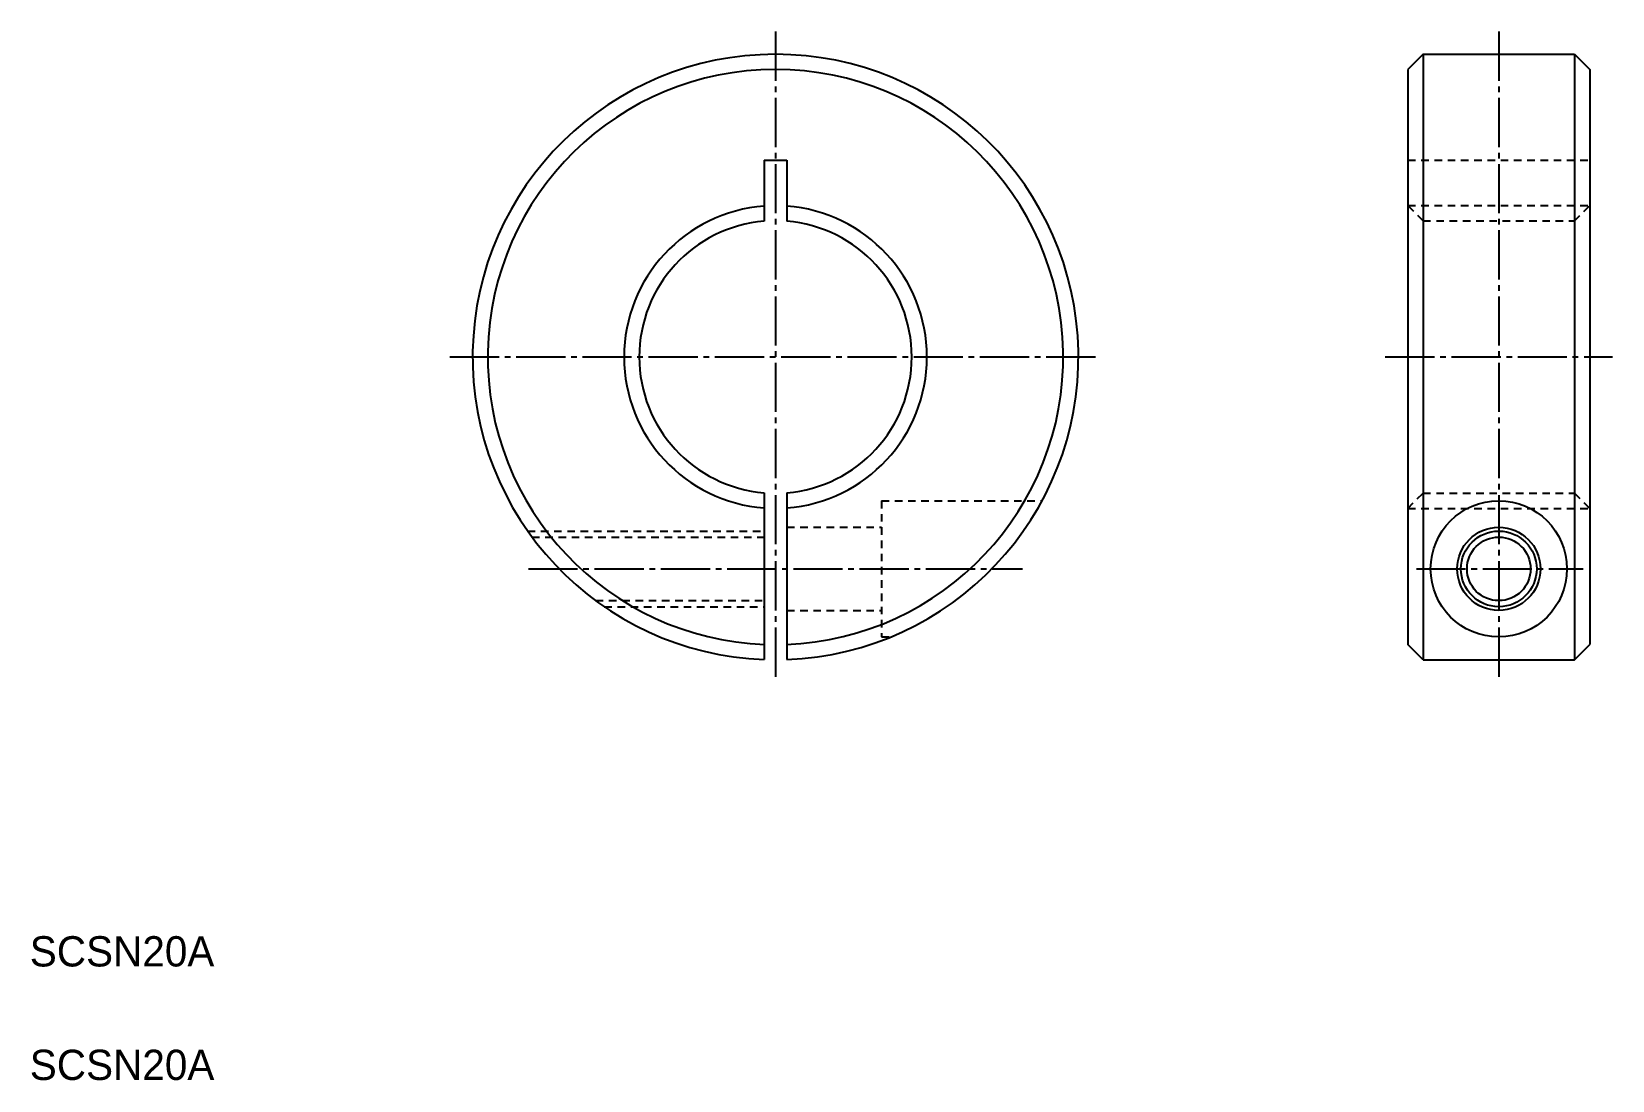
# Model space of a CAD drawing. Extents: x 5 to 109, y 5 to 74.
import ezdxf

# ---------------------------------------------------------------- set-up
doc = ezdxf.new("R2010")
doc.units = 0
doc.header["$LTSCALE"] = 0.25
doc.linetypes.add('CENTER', pattern=[17.5, 13, -1.5, 1.5, -1.5])
doc.linetypes.add('DASHED', pattern=[3.5, 2, -1.5])
doc.layers.get('0').update_dxf_attribs({"linetype": 'CONTINUOUS'})
doc.layers.add('CENTER', color=1, linetype='CENTER')

msp = doc.modelspace()

# ---------------------------------------------------------------- linework, layer by layer
at = {"color": 7, "linetype": 'CONTINUOUS'}
for p, q in [((97, 72.77), (96, 71.77)), ((97, 72.77), (97, 32.77)), ((97, 72.77), (107, 72.77)), ((107, 72.77), (107, 32.77)), ((107, 72.77), (108, 71.77)), ((96, 71.77), (96, 33.77)), ((108, 71.77), (108, 33.77)), ((53.49, 65.77), (53.49, 61.74)), ((53.49, 65.77), (54.99, 65.77)), ((54.99, 65.77), (54.99, 61.74)), ((53.49, 43.8), (53.49, 32.78)), ((54.99, 43.8), (54.99, 32.78)), ((97, 32.77), (96, 33.77)), ((107, 32.77), (108, 33.77)), ((97, 32.77), (107, 32.77))]:
    msp.add_line(p, q, dxfattribs=at)
at = {"color": 3, "linetype": 'DASHED'}
for p, q in [((96, 65.77), (108, 65.77)), ((96, 62.77), (108, 62.77)), ((97, 61.77), (96, 62.77)), ((107, 61.77), (108, 62.77)), ((97, 61.77), (107, 61.77)), ((61.24, 43.27), (61.24, 34.27)), ((61.24, 43.27), (71.84, 43.27)), ((96, 42.77), (97, 43.77)), ((97, 43.77), (107, 43.77)), ((107, 43.77), (108, 42.77)), ((96, 42.77), (108, 42.77)), ((37.87, 41.27), (53.49, 41.27)), ((38.16, 40.87), (53.49, 40.87)), ((54.99, 41.52), (61.24, 41.52)), ((42.37, 36.67), (53.49, 36.67)), ((42.93, 36.27), (53.49, 36.27)), ((54.99, 36.02), (61.24, 36.02)), ((61.24, 34.27), (61.84, 34.27))]:
    msp.add_line(p, q, dxfattribs=at)
for p, q in [((45.57, 36.27), (45.57, 36.27)), ((48.21, 36.27), (48.21, 36.27))]:
    msp.add_line(p, q)
msp.add_circle((102, 38.77), 4.5)
at = {"color": 7, "linetype": 'CONTINUOUS'}
for radius in [2.75, 2.1]:
    msp.add_circle((102, 38.77), radius, dxfattribs=at)
at = {"color": 3, "linetype": 'CONTINUOUS'}
msp.add_circle((102, 38.77), 2.5, dxfattribs=at)
at = {"color": 7, "linetype": 'CONTINUOUS'}
for radius, start, end in [(20, 272.1491, 267.8509), (19, 272.1491, 267.8509), (9, 94.7802, 265.2198), (9, 274.7802, 85.2198)]:
    msp.add_arc((54.24, 52.77), radius, start, end, dxfattribs=at)
at = {"color": 3, "linetype": 'CONTINUOUS'}
for start, end in [(94.3012, 265.6988), (274.3012, 85.6988)]:
    msp.add_arc((54.24, 52.77), 10, start, end, dxfattribs=at)
at = {"layer": 'CENTER', "color": 1, "linetype": 'CENTER'}
for p, q in [((54.24, 74.27), (54.24, 31.27)), ((102, 74.27), (102, 31.27)), ((32.74, 52.77), (75.74, 52.77)), ((94.5, 52.77), (109.5, 52.77)), ((37.92, 38.77), (70.55, 38.77)), ((96.56, 38.77), (107.58, 38.77))]:
    msp.add_line(p, q, dxfattribs=at)

# ---------------------------------------------------------------- texts
for p in [(5, 12.5), (5, 5)]:
    msp.add_text('SCSN20A', height=2).set_placement(p)

doc.saveas('drawing.dxf')
